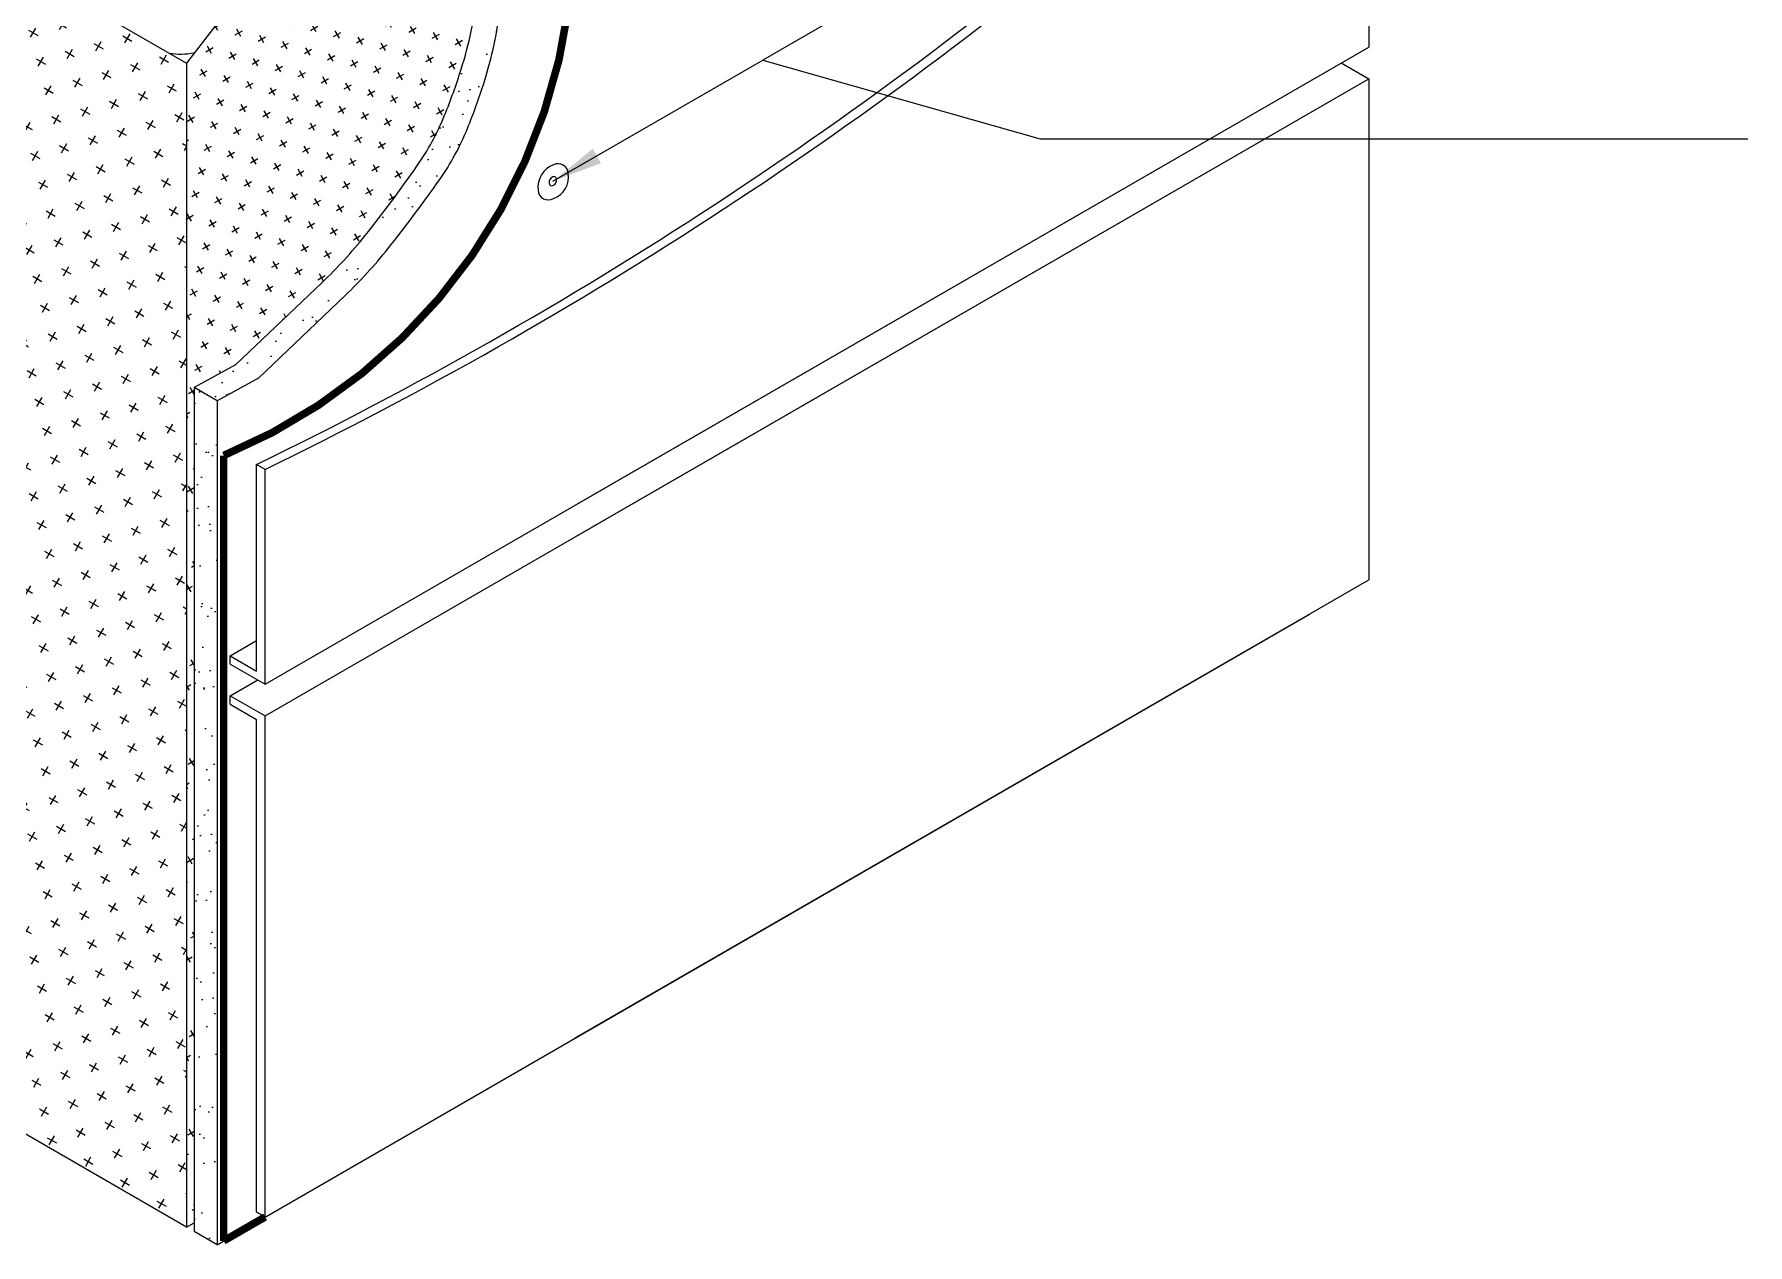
# Model space of a CAD drawing. Extents: x -129 to 536, y 0 to 195.
# Drawn here: x 10.28 to 30.57, y 35.94 to 50.27 of the extents above; entities that cross this region are included whole.
import ezdxf

# ---------------------------------------------------------------- set-up
doc = ezdxf.new("R2010")
doc.units = 0
doc.header["$LTSCALE"] = 1.5
doc.header["$MEASUREMENT"] = 0
doc.linetypes.add('DASHED', pattern=[0.75, 0.5, -0.25])
for name, color, linetype in [('CLADDING', 252, 'CONTINUOUS'), ('FASTENING', 7, 'CONTINUOUS'), ('INSULATION', 40, 'CONTINUOUS'), ('STRUCTURE', 252, 'CONTINUOUS'), ('TEXT', 7, 'CONTINUOUS'), ('TYVEK', 160, 'DASHED')]:
    doc.layers.add(name, color=color, linetype=linetype)
doc.styles.add('DETAILS', font='sanss___.ttf', dxfattribs={"height": 1})
doc.dimstyles.new('TYVEKDETAILS', dxfattribs={"dimscale": 6, "dimtxt": 1.5, "dimasz": 0.1, "dimexe": 0.75, "dimexo": 0.75, "dimgap": 0.75, "dimtad": 0, "dimtih": 1, "dimtoh": 1, "dimdec": 4, "dimzin": 0, "dimtxsty": 'DETAILS', "dimcen": 0.0625, "dimazin": 3, "dimtfac": 1, "dimtdec": 4, "dimtofl": 0, "dimtmove": 0, "dimatfit": 3, "dimtolj": 1, "dimtzin": 0})

msp = doc.modelspace()

# ---------------------------------------------------------------- hatches: boundary and pattern name
at = {"layer": 'INSULATION', "linetype": 'CONTINUOUS'}
h = msp.add_hatch(dxfattribs=at)
h.set_pattern_fill('CROSS', color=256, scale=0.8, angle=30, style=0)
h.set_pattern_definition([(30, (46.43203971683594, 2.561205732276093), (0.07320508075688777, 0.2732050807568878), [0.1, -0.3]), (120, (46.50034098702518, 2.542904462086867), (-0.2732050807568877, 0.07320508075688778), [0.09999999999999991, -0.2999999999999997])])
h.paths.add_polyline_path([(15.33299512517009, 49.85829067920876, 0.04479910819463599), (15.53054573835196, 50.7665000035306, -0.00933874417187991), (15.62627253263365, 51.4298490578111), (15.62627253263365, 54.52927569665793), (15.00023200423588, 53.71739419190736, -0.1217965596194791), (14.80512143304189, 53.4643647841482), (12.08002877774435, 49.93032469375656), (12.08002877774435, 36.14485806944795), (12.17042243984899, 36.19704687459706), (12.17042243984893, 46.0880003990659), (12.66137645946695, 46.35589437855789), (13.68642709268487, 47.33363933757165, 0.03370422444086459), (14.19389731180551, 47.88759522180315, 0.01612494577826852), (14.80765362089311, 48.708500259046, 0.05565526587535751), (15.13657842188427, 49.31266253367663, 0.02091384948871564)])
h = msp.add_hatch(dxfattribs=at)
h.set_pattern_fill('CROSS', color=256, angle=329.9999999999999, style=0)
h.set_pattern_definition([(329.9999999999999, (46.43203971683594, 2.561205732276093), (0.3415063509461097, 0.09150635094610948), [0.125, -0.375]), (59.99999999999994, (46.45491630457245, 2.47582914453956), (-0.09150635094610945, 0.3415063509461097), [0.125, -0.375])])
h.paths.add_polyline_path([(12.08002877774435, 49.93032469375656), (9.721300243795937, 51.29213724777695), (9.721300243795937, 37.50667062346831), (12.08002877774435, 36.14485806944795)])
at = {"layer": 'STRUCTURE', "linetype": 'CONTINUOUS'}
h = msp.add_hatch(dxfattribs=at)
h.set_pattern_fill('AR-SAND', color=256, scale=0.25, style=0)
h.set_pattern_definition([(37.50000000000001, (46.43203971683594, 2.561205732276093), (-0.01574833952740204, 0.4817059422532897), [0, -0.38, 0, -0.425, 0, -0.40625]), (7.499999999999999, (46.43203971683594, 2.561205732276093), (0.4424441763169318, 0.7055365163074351), [0, -0.205, 0, -0.3425, 0, -0.13125]), (327.5, (46.12453971683594, 2.561205732276093), (0.7785354654378738, 0.001414763384241124), [0, -0.125, 0, -0.45, 0, -0.5875]), (317.5, (46.12453971683594, 2.561205732276093), (0.7515316511430733, 0.2194188912335623), [0, -0.0625, 0, -0.295, 0, -0.3375])])
h.paths.add_polyline_path([(13.95706003136756, 47.17738933757165, 0.03370422444086459), (14.46453025048815, 47.73134522180315, 0.01612494577826852), (15.0782865595758, 48.552250259046, 0.05565526587535751), (15.40721136056696, 49.15641253367663, 0.02091384948871564), (15.60362806385278, 49.70204067920876, 0.04479910819463599), (15.80117867703466, 50.6102500035306, -0.02073115222964426), (16.04708545957497, 52.07709901714945, -0.04506024657635373), (16.37692146830345, 53.15244956490407, -0.2633397162337647), (16.85332453720586, 53.87463506601107), (16.85332453720586, 54.18713506601107, 0.3092693900534314), (16.10628852962076, 53.3086995649041, 0.0450602465763511), (15.77645252089233, 52.23334901714954, 0.02073115222964576), (15.53054573835196, 50.76650000353057, -0.04479910819464277), (15.33299512517003, 49.85829067920862, -0.02091384948869362), (15.13657842188444, 49.31266253367706, -0.05565526587538272), (14.80765362089322, 48.70850025904612, -0.01612494577827236), (14.19389731180546, 47.88759522180307, -0.03370422444085961), (13.68642709268487, 47.33363933757165), (12.66137645946689, 46.35589437855786), (12.17042243984893, 46.08800039906588), (12.44105537853157, 45.93175039906588), (12.93200939814953, 46.19964437855786)])
h.paths.add_polyline_path([(12.44105537853163, 45.93175039906585), (12.17042243984893, 46.08800039906585), (12.17042243984893, 36.09266926429883), (12.44105537853163, 35.93641926429883)])

# ---------------------------------------------------------------- linework, layer by layer
at = {"layer": 'CLADDING'}
for p, q in [((26.08163363199399, 53.47550495339713), (26.08163363199399, 50.12063256382466)), ((13.0104906115166, 42.57400462233595), (26.08163363199399, 50.12063256382466)), ((16.68357312962154, 44.69465980291953), (26.08163363199399, 50.12063256382466)), ((25.75687410557485, 49.93313256382466), (26.08163363199399, 49.74563256382463)), ((13.01049061151672, 42.19900462233595), (26.08163363199399, 49.74563256382463)), ((16.68357312962154, 44.3196598029195), (26.08163363199399, 49.74563256382463)), ((26.08163363199399, 49.74563256382463), (26.08163363199399, 43.81181079083838)), ((13.0104906115166, 45.11929124683424), (12.91049061151658, 45.17702627375321)), ((12.91049061151658, 42.72968886497186), (12.91049061151658, 45.17702627375321)), ((13.0104906115166, 42.57400462233592), (13.0104906115166, 45.11929124683424)), ((16.68357312962148, 38.38583802993323), (26.08163363199399, 43.81181079083838)), ((12.59787090430937, 42.91017993708188), (12.91049061151658, 43.09067100919192)), ((12.59787090430937, 42.81223072136497), (12.59787090430937, 42.91017993708191)), ((12.59787090430932, 42.91017993708191), (12.91049061151658, 42.72968886497189)), ((12.59787090430932, 42.81223072136503), (13.01049061151649, 42.57400462233598)), ((12.59787090430937, 42.43723072136503), (12.92263043072846, 42.62473072136497)), ((12.59787090430943, 42.33928150564806), (12.59787090430932, 42.43723072136505)), ((12.59787090430932, 42.43723072136508), (13.0104906115166, 42.19900462233601)), ((12.59787090430943, 42.33928150564809), (12.91049061151658, 42.15879043353802)), ((12.91049061151664, 36.32291787626774), (12.91049061151658, 42.15879043353804)), ((13.0104906115166, 36.26518284934876), (13.0104906115166, 42.19900462233586)), ((13.0104906115166, 36.26518284934879), (12.91049061151658, 36.32291787626777))]:
    msp.add_line(p, q, dxfattribs=at)
for centre, radius, start, end in [((-8.538283924505564, 89.28196788245707), 49.04381513916194, 295.9342236375378, 310.5211766719671), ((-8.43828392450628, 89.22423285553982), 49.0438151391638, 295.9342236375369, 310.521176671966)]:
    msp.add_arc(centre, radius, start, end, dxfattribs=at)
at = {"layer": 'FASTENING'}
for points in [[(16.24336440813566, 48.42715103121664, 0.5560120530374366), (16.42727639543612, 48.32568913322048, 0.3537160203436514), (16.60048147619305, 48.62568913322049, 0.5462522010927994), (16.42727639543612, 48.72568913322051, 0.345824845351463)], [(16.37433383848848, 48.50797187993471, 0.5560120530374857), (16.42031183531365, 48.48260640543567, 0.3537160203436451), (16.46361310550286, 48.55760640543569, 0.5462522010928085), (16.42031183531365, 48.5826064054357, 0.3458248453514566)]]:
    msp.add_lwpolyline(points, format="xyb", close=True, dxfattribs=at)
at = {"layer": 'INSULATION', "linetype": 'CONTINUOUS'}
for p, q in [((15.62627253263365, 54.5292756966579), (12.08002877774435, 49.93032469375656)), ((9.721300243795937, 51.29213724777695), (12.08002877774435, 49.93032469375656)), ((12.08002877774435, 49.93032469375656), (12.08002877774435, 36.14485806944795)), ((12.08002877774435, 36.14485806944795), (9.721300243795937, 37.50667062346831)), ((12.08002877774435, 36.14485806944795), (12.17042243984899, 36.19704687459706))]:
    msp.add_line(p, q, dxfattribs=at)
at = {"layer": 'INSULATION'}
msp.add_lwpolyline([(11.87571458477582, 50.0482855480662, 0.09031895267570551), (12.16644934824539, 50.05302767301716)], format="xyb", dxfattribs=at)
at = {"layer": 'STRUCTURE'}
for p, q in [((12.66137645946689, 46.35589437855786), (12.17042243984893, 46.08800039906588)), ((12.17042243984893, 46.08800039906585), (12.17042243984899, 36.09266926429881)), ((12.44105537853197, 45.93175039906565), (12.17042243984893, 46.08800039906588)), ((12.93200939814959, 46.19964437855786), (12.44105537853157, 45.93175039906588)), ((12.44105537853163, 45.93175039906585), (12.44105537853163, 35.93641926429881)), ((12.44105537853163, 35.93641926429881), (25.37921436385584, 43.40626883729483)), ((12.44105537853163, 35.93641926429883), (12.17042243984899, 36.09266926429883))]:
    msp.add_line(p, q, dxfattribs=at)
for points in [[(12.66137645946689, 46.35589437855786), (13.68642709268487, 47.33363933757165, 0.03370422444086459), (14.19389731180551, 47.88759522180315, 0.01612494577826852), (14.80765362089311, 48.708500259046, 0.05565526587535752), (15.13657842188427, 49.31266253367663, 0.02091384948871563), (15.33299512517009, 49.85829067920876, 0.04479910819463599), (15.53054573835196, 50.7665000035306, -0.02073115222964426), (15.77645252089228, 52.23334901714945, -0.04506024657635373), (16.10628852962076, 53.30869956490407, -0.3092693900534367), (16.85332453720586, 54.18713506601107, -0.2633397162337694)], [(12.93200939814959, 46.19964437855786), (13.95706003136756, 47.17738933757165, 0.03370422444086459), (14.46453025048815, 47.73134522180315, 0.01612494577826852), (15.0782865595758, 48.552250259046, 0.05565526587535752), (15.40721136056696, 49.15641253367663, 0.02091384948871563), (15.60362806385278, 49.70204067920876, 0.04479910819463599), (15.80117867703466, 50.6102500035306, -0.02073115222964426), (16.04708545957497, 52.07709901714945, -0.04506024657635373), (16.37692146830345, 53.15244956490407, -0.2633397162337647), (16.85332453720586, 53.87463506601107, -0.2633397162337647)]]:
    msp.add_lwpolyline(points, format="xyb", dxfattribs=at)
at = {"layer": 'TEXT', "linetype": 'CONTINUOUS'}
for p, q in [((18.90654587196831, 49.96694358741156), (22.19111019975433, 49.03553038700896)), ((22.19111019975433, 49.03553038700896), (30.57074149973265, 49.03553038700896))]:
    msp.add_line(p, q, dxfattribs=at)
at = {"layer": 'TYVEK', "const_width": 0.09}
msp.add_lwpolyline([(18.9101348711939, 55.06213506601101, 0.2625284837406856), (16.60605135240972, 50.59742964120319, -0.2669366406480506), (12.51987435141369, 45.2828521620133)], format="xyb", dxfattribs=at)
for points in [[(12.51987435141369, 45.2828521620133), (12.51987435141369, 35.98192541950952)], [(13.0104906115166, 36.26518284934896), (12.51987435141369, 35.98192541950972)]]:
    msp.add_lwpolyline(points, dxfattribs=at)

# ---------------------------------------------------------------- leaders
at = {"layer": 'TEXT', "linetype": 'CONTINUOUS'}
for points in [[(21.39288662778732, 51.40243309208081), (18.90654587196831, 49.96694358741156)], [(16.42020511614929, 48.53145408274231), (18.90654587196831, 49.96694358741156)]]:
    msp.add_leader(points, dimstyle='TYVEKDETAILS', override={"dimgap": 0.75, "dimtad": 0}, dxfattribs=at)

doc.saveas('drawing.dxf')
